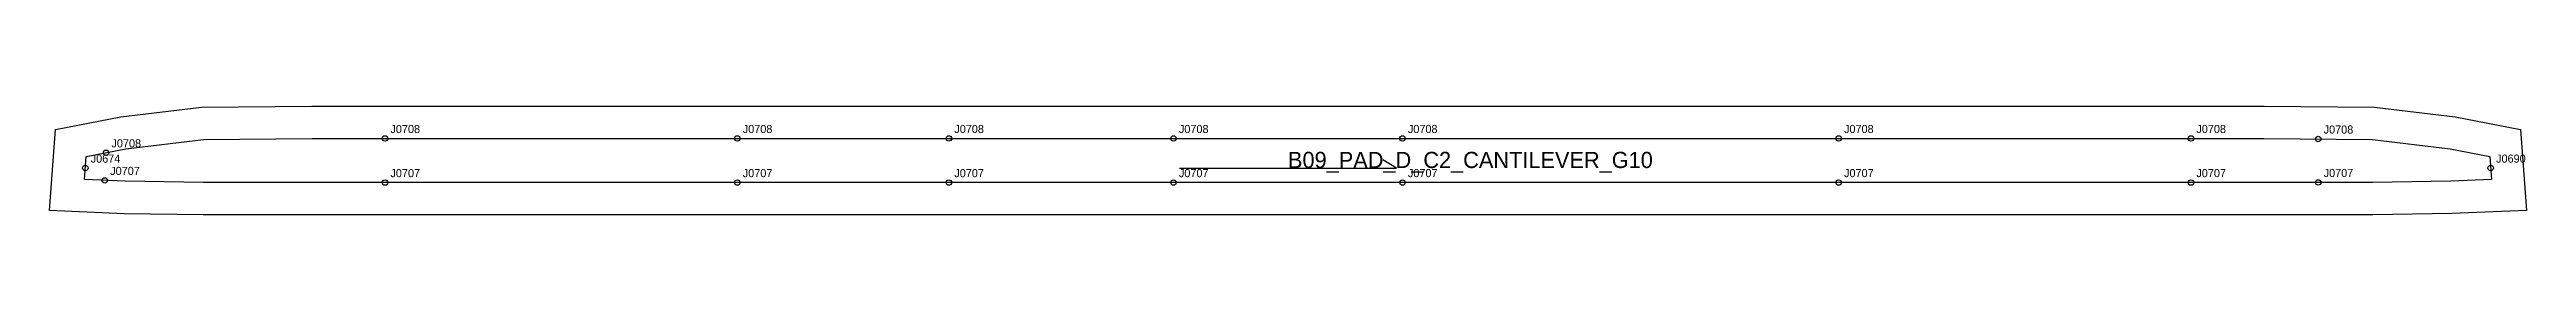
# Model space of a CAD drawing. Header units: millimetres. Extents: x -14 to 901, y -22 to 19.
import ezdxf

# ---------------------------------------------------------------- set-up
doc = ezdxf.new("R2010")
doc.units = ezdxf.units.MM
for name, color, linetype in [('CUT', 1, 'Continuous'), ('GRAIN', 3, 'Continuous'), ('LABEL', 7, 'Continuous'), ('NOTCH', 2, 'Continuous'), ('SEW', 5, 'Continuous')]:
    doc.layers.add(name, color=color, linetype=linetype)

msp = doc.modelspace()

# ---------------------------------------------------------------- linework, layer by layer
at = {"layer": 'CUT'}
msp.add_lwpolyline([(-11.28, 10.05), (12.83, 14.69), (42.52, 18.29), (83.33, 18.7), (137.27, 18.7), (202.93, 18.7), (277.85, 18.71), (359.13, 18.71), (443.67, 18.71), (528.2, 18.71), (609.49, 18.71), (684.4, 18.71), (750.06, 18.71), (804.01, 18.71), (844.82, 18.3), (874.51, 14.69), (898.62, 10.05), (900.86, -19.94), (873.29, -21.14), (844.13, -21.55), (803.96, -21.62), (750.06, -21.62), (684.4, -21.62), (609.49, -21.62), (528.2, -21.62), (443.67, -21.62), (359.13, -21.63), (277.85, -21.63), (202.94, -21.63), (137.27, -21.63), (83.38, -21.63), (43.21, -21.56), (14.05, -21.15), (-13.52, -19.94), (-11.28, 10.05)], close=True, dxfattribs=at)
at = {"layer": 'GRAIN'}
for p, q in [((403.67, -4.25), (483.67, -4.25)), ((483.67, -4.25), (478.67, -1.25))]:
    msp.add_line(p, q, dxfattribs=at)
at = {"layer": 'NOTCH'}
for centre in [(7.34, 1.41), (110.33, 6.7), (240.39, 6.71), (318.49, 6.71), (401.4, 6.71), (485.93, 6.71), (646.94, 6.71), (777.01, 6.71), (823.99, 6.51), (-0.32, -4.25), (6.88, -8.82), (110.33, -9.63), (240.39, -9.63), (318.49, -9.63), (401.4, -9.63), (485.94, -9.62), (646.94, -9.62), (777.01, -9.62), (823.99, -9.58), (887.65, -4.25)]:
    msp.add_circle(centre, 1, dxfattribs=at)
at = {"layer": 'SEW'}
msp.add_lwpolyline([(0, 0), (14.69, 2.83), (43.31, 6.3), (83.39, 6.7), (137.27, 6.7), (202.94, 6.7), (277.85, 6.71), (359.13, 6.71), (443.67, 6.71), (528.2, 6.71), (609.49, 6.71), (684.4, 6.71), (750.06, 6.71), (803.95, 6.71), (844.03, 6.31), (872.64, 2.83), (887.33, 0), (887.97, -8.49), (872.94, -9.15), (844.03, -9.55), (803.95, -9.62), (750.06, -9.62), (684.4, -9.62), (609.49, -9.62), (528.2, -9.62), (443.67, -9.62), (359.13, -9.63), (277.85, -9.63), (202.94, -9.63), (137.27, -9.63), (83.39, -9.63), (43.3, -9.56), (14.4, -9.15), (-0.63, -8.49)], close=True, dxfattribs=at)

# ---------------------------------------------------------------- texts
at = {"layer": 'LABEL'}
for s, height, p in [('J0708', 3, (112.33, 8.7)), ('J0708', 3, (242.39, 8.71)), ('J0708', 3, (320.49, 8.71)), ('J0708', 3, (403.4, 8.71)), ('J0708', 3, (487.93, 8.71)), ('J0708', 3, (648.94, 8.71)), ('J0708', 3, (779.01, 8.71)), ('J0708', 3, (825.99, 8.51)), ('J0674', 3, (1.68, -2.25)), ('J0708', 3, (9.34, 3.41)), ('B09_PAD_D_C2_CANTILEVER_G10', 6, (443.67, -4.25)), ('J0690', 3, (889.65, -2.25)), ('J0707', 3, (8.88, -6.82)), ('J0707', 3, (112.33, -7.63)), ('J0707', 3, (242.39, -7.63)), ('J0707', 3, (320.49, -7.63)), ('J0707', 3, (403.4, -7.63)), ('J0707', 3, (487.94, -7.62)), ('J0707', 3, (648.94, -7.62)), ('J0707', 3, (779.01, -7.62)), ('J0707', 3, (825.99, -7.58))]:
    msp.add_text(s, height=height, dxfattribs=at).set_placement(p)

doc.saveas('drawing.dxf')
